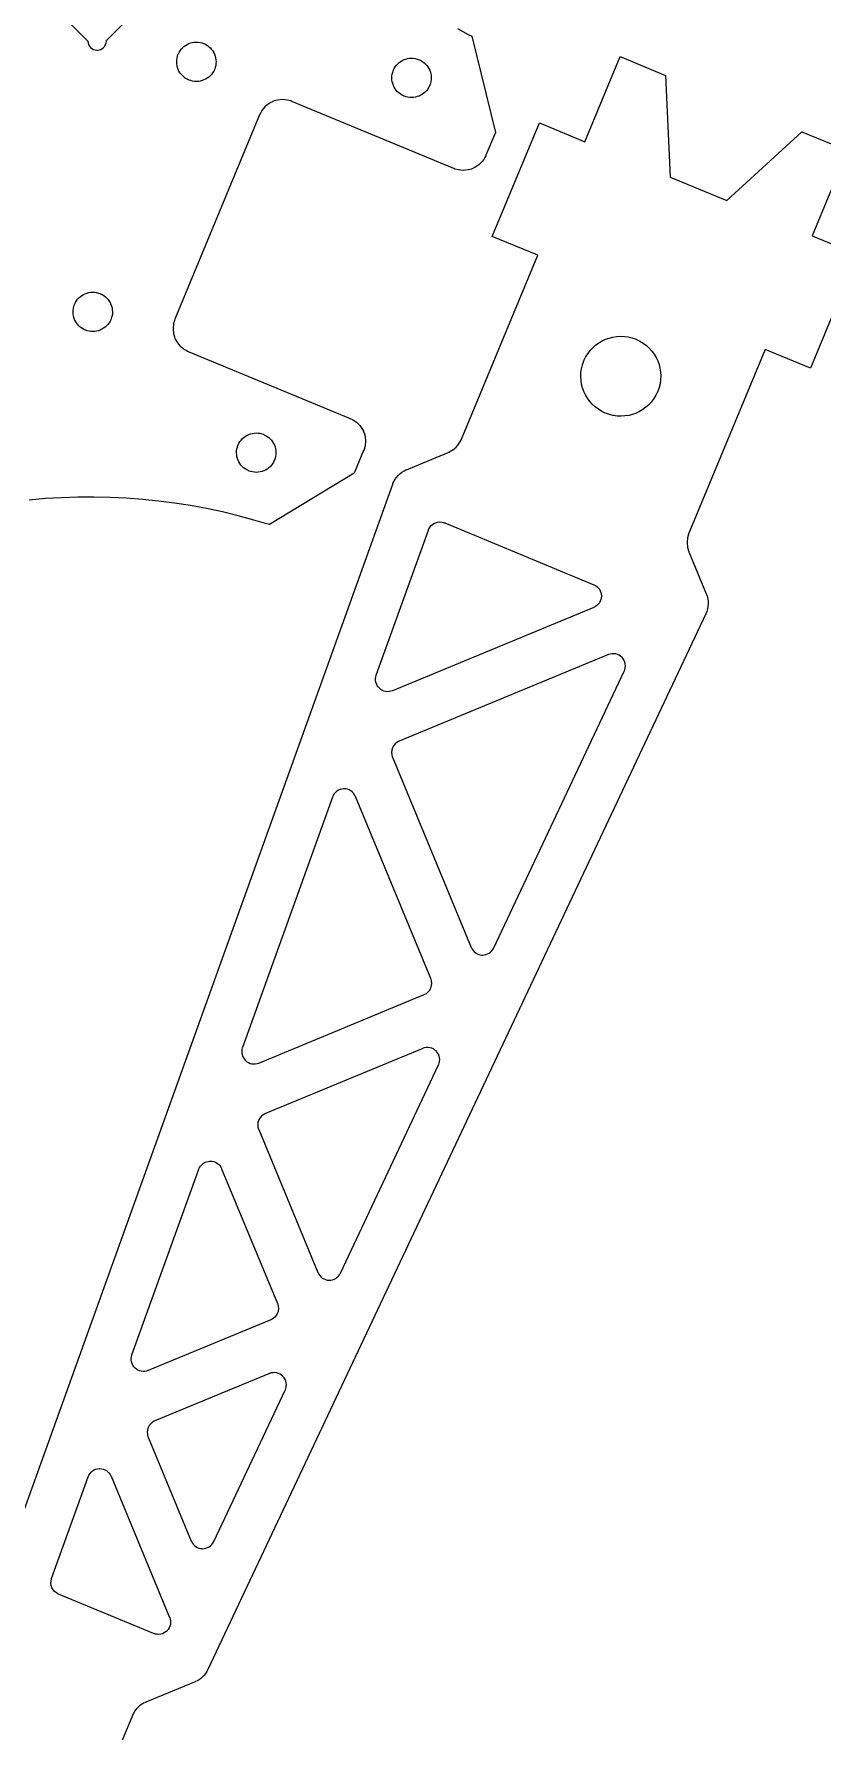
# Model space of a CAD drawing. Extents: x 0 to 997, y 0 to 569.
# Drawn here: x 455.1 to 519.2, y 200.6 to 338.7 of the extents above; entities that cross this region are included whole.
import ezdxf

# ---------------------------------------------------------------- set-up
doc = ezdxf.new("R2010")
doc.units = 0
doc.layers.get('0').update_dxf_attribs({"linetype": 'CONTINUOUS'})

msp = doc.modelspace()

# ---------------------------------------------------------------- linework, layer by layer
at = {"color": 0}
for points in [[(458.142, 339.408), (459.476, 338.086), (459.478, 338.049), (459.493, 337.935), (459.537, 337.794), (459.607, 337.668), (459.7, 337.557), (459.811, 337.467), (459.939, 337.397), (460.079, 337.356), (460.193, 337.34), (460.231, 337.34), (460.269, 337.34), (460.382, 337.357), (460.522, 337.401), (460.65, 337.471), (460.76, 337.563), (460.851, 337.675), (460.919, 337.803), (460.963, 337.943), (460.978, 338.057), (460.976, 338.094), (466.518, 343.694)], [(489.525, 339.1), (490.396, 338.625), (490.689, 338.472), (492.61, 330.644), (491.843, 328.794), (491.824, 328.749), (491.758, 328.615), (491.657, 328.447), (491.54, 328.29), (491.41, 328.146), (491.265, 328.014), (491.108, 327.897), (490.939, 327.796), (490.806, 327.731), (490.761, 327.711), (490.669, 327.674), (490.383, 327.597), (489.996, 327.56), (489.607, 327.597), (489.321, 327.674), (489.231, 327.711), (476.054, 333.169), (475.964, 333.207), (475.676, 333.283), (475.289, 333.322), (474.9, 333.283), (474.614, 333.207), (474.524, 333.169), (474.478, 333.15), (474.344, 333.085), (474.176, 332.983), (474.019, 332.867), (473.875, 332.736), (473.743, 332.592), (473.626, 332.435), (473.525, 332.265), (473.46, 332.132), (473.44, 332.088), (466.553, 315.457), (466.515, 315.367), (466.439, 315.081), (466.4, 314.692), (466.439, 314.303), (466.515, 314.017), (466.553, 313.926), (466.571, 313.881), (466.637, 313.747), (466.739, 313.579), (466.856, 313.422), (466.986, 313.278), (467.131, 313.146), (467.287, 313.029), (467.456, 312.929), (467.589, 312.862), (467.635, 312.844), (480.811, 307.386), (480.857, 307.368), (480.99, 307.301), (481.158, 307.2), (481.315, 307.083), (481.46, 306.953), (481.59, 306.808), (481.707, 306.651), (481.808, 306.483), (481.874, 306.35), (481.893, 306.304), (481.931, 306.214), (482.007, 305.926), (482.046, 305.539), (482.007, 305.15), (481.931, 304.864), (481.893, 304.774), (481.129, 302.928), (474.235, 298.75), (473.919, 298.85), (472.968, 299.129), (471.693, 299.474), (470.411, 299.783), (469.122, 300.057), (467.826, 300.297), (466.526, 300.501), (465.222, 300.671), (463.912, 300.804), (462.601, 300.903), (461.287, 300.967), (459.971, 300.994), (458.654, 300.986), (457.338, 300.943), (456.021, 300.865), (454.704, 300.75)], [(452.161, 212.707), (484.258, 302.05), (484.275, 302.1), (484.339, 302.244), (484.439, 302.426), (484.557, 302.597), (484.692, 302.754), (484.843, 302.896), (485.007, 303.022), (485.185, 303.132), (485.326, 303.201), (485.375, 303.222), (488.779, 304.632), (488.825, 304.651), (488.958, 304.717), (489.126, 304.818), (489.283, 304.935), (489.428, 305.065), (489.56, 305.21), (489.676, 305.367), (489.776, 305.536), (489.843, 305.669), (489.861, 305.714), (496.05, 320.656), (492.354, 322.186), (496.182, 331.425), (499.876, 329.894), (502.747, 336.824), (506.443, 335.292), (506.804, 327.025), (511.428, 325.11), (517.529, 330.7), (521.225, 329.169), (518.354, 322.24), (522.05, 320.71), (518.224, 311.471), (514.528, 313.001), (508.339, 298.061), (508.301, 297.971), (508.225, 297.683), (508.188, 297.296), (508.225, 296.907), (508.301, 296.621), (508.339, 296.531), (509.75, 293.125), (509.769, 293.076), (509.819, 292.928), (509.868, 292.725), (509.896, 292.519), (509.901, 292.313), (509.886, 292.106), (509.849, 291.901), (509.79, 291.701), (509.733, 291.554), (509.711, 291.507), (469.231, 205.636), (469.211, 205.594), (469.144, 205.472), (469.043, 205.318), (468.929, 205.174), (468.801, 205.042), (468.664, 204.921), (468.514, 204.814), (468.356, 204.719), (468.231, 204.658), (468.188, 204.642), (464.178, 202.981), (464.132, 202.961), (463.999, 202.896), (463.831, 202.794), (463.674, 202.678), (463.529, 202.547), (463.397, 202.403), (463.281, 202.246), (463.181, 202.076), (463.114, 201.943), (463.096, 201.897), (457.481, 188.343)]]:
    msp.add_lwpolyline(points, dxfattribs=at)
for points in [[(467.685, 334.915), (467.647, 334.931), (467.537, 334.985), (467.4, 335.068), (467.272, 335.164), (467.157, 335.269), (467.054, 335.385), (466.963, 335.51), (466.885, 335.642), (466.819, 335.781), (466.767, 335.925), (466.729, 336.074), (466.706, 336.226), (466.697, 336.382), (466.703, 336.537), (466.725, 336.694), (466.764, 336.851), (466.803, 336.968), (466.819, 337.006), (466.835, 337.043), (466.889, 337.153), (466.972, 337.29), (467.068, 337.417), (467.174, 337.532), (467.289, 337.636), (467.414, 337.728), (467.546, 337.806), (467.685, 337.871), (467.829, 337.924), (467.978, 337.961), (468.131, 337.985), (468.286, 337.993), (468.442, 337.987), (468.599, 337.964), (468.756, 337.926), (468.872, 337.888), (468.91, 337.871), (468.947, 337.856), (469.057, 337.801), (469.194, 337.718), (469.321, 337.622), (469.436, 337.517), (469.54, 337.401), (469.632, 337.276), (469.71, 337.144), (469.775, 337.006), (469.828, 336.861), (469.865, 336.711), (469.889, 336.56), (469.897, 336.404), (469.89, 336.247), (469.868, 336.092), (469.831, 335.935), (469.79, 335.818), (469.775, 335.781), (469.76, 335.743), (469.706, 335.633), (469.622, 335.496), (469.526, 335.368), (469.421, 335.253), (469.306, 335.15), (469.181, 335.058), (469.049, 334.981), (468.91, 334.915), (468.765, 334.862), (468.615, 334.825), (468.464, 334.801), (468.308, 334.793), (468.151, 334.799), (467.996, 334.821), (467.839, 334.86), (467.722, 334.899), (467.685, 334.915)], [(485.179, 333.611), (485.142, 333.626), (485.031, 333.681), (484.893, 333.764), (484.767, 333.86), (484.651, 333.965), (484.549, 334.081), (484.457, 334.206), (484.379, 334.338), (484.313, 334.476), (484.261, 334.621), (484.224, 334.771), (484.2, 334.924), (484.192, 335.078), (484.197, 335.235), (484.219, 335.392), (484.258, 335.547), (484.297, 335.664), (484.313, 335.701), (484.329, 335.739), (484.383, 335.85), (484.467, 335.987), (484.561, 336.114), (484.668, 336.229), (484.783, 336.332), (484.908, 336.424), (485.04, 336.501), (485.179, 336.568), (485.324, 336.619), (485.472, 336.657), (485.625, 336.681), (485.781, 336.689), (485.936, 336.683), (486.093, 336.661), (486.249, 336.622), (486.365, 336.583), (486.404, 336.567), (486.442, 336.551), (486.551, 336.497), (486.689, 336.414), (486.815, 336.319), (486.931, 336.213), (487.035, 336.097), (487.125, 335.972), (487.204, 335.84), (487.269, 335.701), (487.321, 335.557), (487.36, 335.408), (487.383, 335.256), (487.392, 335.1), (487.385, 334.944), (487.363, 334.787), (487.325, 334.631), (487.285, 334.515), (487.269, 334.476), (487.254, 334.439), (487.199, 334.329), (487.117, 334.192), (487.021, 334.065), (486.915, 333.95), (486.799, 333.846), (486.675, 333.756), (486.543, 333.676), (486.404, 333.611), (486.26, 333.56), (486.11, 333.521), (485.957, 333.497), (485.803, 333.489), (485.646, 333.496), (485.489, 333.518), (485.333, 333.556), (485.217, 333.596), (485.179, 333.611)], [(459.26, 314.576), (459.222, 314.592), (459.113, 314.646), (458.975, 314.729), (458.849, 314.825), (458.733, 314.931), (458.629, 315.046), (458.539, 315.171), (458.46, 315.303), (458.394, 315.442), (458.342, 315.586), (458.304, 315.735), (458.281, 315.888), (458.272, 316.043), (458.279, 316.199), (458.301, 316.356), (458.339, 316.513), (458.379, 316.629), (458.394, 316.667), (458.41, 316.704), (458.464, 316.814), (458.547, 316.951), (458.643, 317.078), (458.749, 317.193), (458.864, 317.297), (458.989, 317.389), (459.121, 317.467), (459.26, 317.532), (459.404, 317.585), (459.554, 317.622), (459.707, 317.646), (459.861, 317.654), (460.018, 317.647), (460.175, 317.625), (460.331, 317.588), (460.447, 317.547), (460.485, 317.532), (460.522, 317.517), (460.633, 317.463), (460.771, 317.379), (460.897, 317.283), (461.012, 317.178), (461.115, 317.063), (461.207, 316.938), (461.285, 316.806), (461.35, 316.667), (461.403, 316.522), (461.44, 316.372), (461.464, 316.221), (461.472, 316.065), (461.467, 315.908), (461.444, 315.753), (461.406, 315.596), (461.367, 315.479), (461.351, 315.442), (461.335, 315.404), (461.281, 315.294), (461.197, 315.157), (461.103, 315.029), (460.996, 314.914), (460.881, 314.811), (460.756, 314.719), (460.624, 314.642), (460.485, 314.576), (460.34, 314.524), (460.192, 314.486), (460.039, 314.463), (459.883, 314.454), (459.728, 314.46), (459.571, 314.482), (459.414, 314.521), (459.299, 314.56), (459.26, 314.576)], [(501.558, 307.821), (501.481, 307.853), (501.257, 307.963), (500.978, 308.132), (500.721, 308.325), (500.488, 308.54), (500.276, 308.775), (500.092, 309.029), (499.932, 309.297), (499.799, 309.579), (499.693, 309.872), (499.617, 310.175), (499.568, 310.485), (499.551, 310.8), (499.564, 311.118), (499.61, 311.436), (499.688, 311.753), (499.767, 311.99), (499.799, 312.067), (499.831, 312.143), (499.942, 312.367), (500.111, 312.647), (500.304, 312.904), (500.519, 313.138), (500.754, 313.347), (501.007, 313.533), (501.276, 313.693), (501.558, 313.825), (501.851, 313.931), (502.154, 314.008), (502.464, 314.056), (502.779, 314.074), (503.096, 314.061), (503.415, 314.015), (503.732, 313.938), (503.968, 313.857), (504.046, 313.825), (504.122, 313.794), (504.346, 313.683), (504.625, 313.514), (504.882, 313.321), (505.117, 313.106), (505.326, 312.871), (505.511, 312.618), (505.671, 312.349), (505.804, 312.067), (505.91, 311.774), (505.986, 311.471), (506.035, 311.161), (506.053, 310.846), (506.039, 310.528), (505.994, 310.21), (505.915, 309.893), (505.836, 309.656), (505.804, 309.579), (505.772, 309.503), (505.661, 309.279), (505.493, 309), (505.3, 308.742), (505.085, 308.508), (504.849, 308.299), (504.596, 308.112), (504.328, 307.953), (504.046, 307.821), (503.751, 307.715), (503.449, 307.638), (503.139, 307.59), (502.825, 307.572), (502.507, 307.586), (502.189, 307.631), (501.871, 307.708), (501.635, 307.789), (501.558, 307.821)], [(472.553, 303.128), (472.515, 303.143), (472.404, 303.197), (472.267, 303.281), (472.14, 303.376), (472.025, 303.482), (471.922, 303.597), (471.831, 303.722), (471.751, 303.854), (471.686, 303.993), (471.635, 304.138), (471.597, 304.287), (471.574, 304.439), (471.564, 304.594), (471.571, 304.751), (471.593, 304.908), (471.632, 305.064), (471.671, 305.181), (471.686, 305.218), (471.703, 305.256), (471.757, 305.367), (471.84, 305.504), (471.935, 305.631), (472.04, 305.746), (472.157, 305.849), (472.282, 305.94), (472.414, 306.018), (472.553, 306.083), (472.697, 306.136), (472.846, 306.174), (472.999, 306.197), (473.153, 306.206), (473.31, 306.2), (473.467, 306.178), (473.622, 306.139), (473.739, 306.1), (473.776, 306.083), (473.815, 306.068), (473.925, 306.014), (474.063, 305.931), (474.189, 305.835), (474.304, 305.729), (474.408, 305.614), (474.499, 305.489), (474.578, 305.357), (474.643, 305.218), (474.694, 305.074), (474.733, 304.925), (474.757, 304.772), (474.765, 304.617), (474.758, 304.461), (474.736, 304.304), (474.697, 304.147), (474.658, 304.031), (474.643, 303.993), (474.628, 303.956), (474.572, 303.846), (474.489, 303.708), (474.394, 303.582), (474.289, 303.467), (474.172, 303.362), (474.049, 303.271), (473.915, 303.193), (473.776, 303.128), (473.632, 303.075), (473.483, 303.037), (473.331, 303.014), (473.176, 303.006), (473.019, 303.013), (472.863, 303.035), (472.707, 303.072), (472.59, 303.112), (472.553, 303.128)], [(487.164, 298.307), (487.181, 298.354), (487.251, 298.49), (487.372, 298.65), (487.524, 298.783), (487.654, 298.862), (487.7, 298.883), (487.746, 298.904), (487.893, 298.946), (488.093, 298.969), (488.293, 298.951), (488.44, 298.912), (488.488, 298.893), (500.613, 293.869), (500.647, 293.856), (500.747, 293.803), (500.867, 293.717), (500.972, 293.617), (501.063, 293.501), (501.133, 293.375), (501.186, 293.239), (501.219, 293.096), (501.231, 292.983), (501.231, 292.946), (501.231, 292.908), (501.219, 292.797), (501.186, 292.653), (501.133, 292.517), (501.063, 292.39), (500.972, 292.276), (500.867, 292.175), (500.747, 292.09), (500.647, 292.036), (500.613, 292.022), (484.247, 285.243), (484.214, 285.229), (484.108, 285.197), (483.965, 285.172), (483.822, 285.168), (483.682, 285.185), (483.543, 285.221), (483.411, 285.276), (483.287, 285.35), (483.201, 285.418), (483.175, 285.443), (483.149, 285.469), (483.076, 285.553), (482.996, 285.672), (482.935, 285.801), (482.892, 285.938), (482.868, 286.078), (482.867, 286.221), (482.885, 286.364), (482.911, 286.471), (482.924, 286.506), (487.164, 298.307)], [(490.646, 264.368), (490.66, 264.335), (490.713, 264.236), (490.794, 264.118), (490.893, 264.014), (491.004, 263.926), (491.128, 263.854), (491.26, 263.8), (491.4, 263.765), (491.51, 263.751), (491.546, 263.751), (491.582, 263.75), (491.693, 263.758), (491.835, 263.786), (491.969, 263.833), (492.096, 263.9), (492.211, 263.983), (492.314, 264.082), (492.403, 264.196), (492.458, 264.292), (492.475, 264.324), (503.085, 286.833), (503.101, 286.868), (503.14, 286.976), (503.171, 287.124), (503.181, 287.272), (503.168, 287.419), (503.133, 287.564), (503.078, 287.701), (503.001, 287.831), (502.931, 287.922), (502.904, 287.95), (502.878, 287.978), (502.79, 288.053), (502.665, 288.135), (502.529, 288.197), (502.387, 288.237), (502.24, 288.258), (502.092, 288.256), (501.943, 288.231), (501.833, 288.199), (501.799, 288.183), (484.783, 281.136), (484.736, 281.117), (484.604, 281.04), (484.453, 280.914), (484.332, 280.764), (484.242, 280.594), (484.186, 280.411), (484.165, 280.219), (484.183, 280.024), (484.222, 279.875), (484.242, 279.829), (490.646, 264.368)], [(486.821, 260.535), (486.867, 260.554), (486.994, 260.628), (487.146, 260.753), (487.269, 260.903), (487.344, 261.032), (487.363, 261.076), (487.382, 261.122), (487.419, 261.265), (487.439, 261.46), (487.419, 261.653), (487.382, 261.797), (487.363, 261.842), (481.231, 276.646), (481.217, 276.681), (481.161, 276.782), (481.074, 276.904), (480.969, 277.011), (480.853, 277.101), (480.722, 277.172), (480.583, 277.225), (480.436, 277.256), (480.321, 277.264), (480.283, 277.263), (480.244, 277.263), (480.131, 277.247), (479.985, 277.21), (479.849, 277.151), (479.722, 277.075), (479.608, 276.979), (479.51, 276.868), (479.428, 276.742), (479.379, 276.638), (479.365, 276.601), (472.046, 256.225), (472.033, 256.19), (472.006, 256.083), (471.988, 255.94), (471.99, 255.797), (472.014, 255.657), (472.056, 255.521), (472.118, 255.392), (472.199, 255.272), (472.271, 255.189), (472.297, 255.164), (472.324, 255.138), (472.41, 255.071), (472.533, 254.996), (472.665, 254.94), (472.803, 254.904), (472.944, 254.888), (473.088, 254.892), (473.231, 254.917), (473.336, 254.949), (473.369, 254.964), (486.821, 260.535)], [(487.988, 254.806), (488.003, 254.839), (488.042, 254.949), (488.074, 255.096), (488.082, 255.243), (488.069, 255.392), (488.035, 255.535), (487.979, 255.674), (487.903, 255.803), (487.832, 255.894), (487.807, 255.921), (487.781, 255.949), (487.693, 256.024), (487.567, 256.107), (487.432, 256.168), (487.289, 256.21), (487.143, 256.229), (486.993, 256.228), (486.846, 256.203), (486.735, 256.169), (486.7, 256.156), (473.906, 250.856), (473.86, 250.838), (473.731, 250.763), (473.581, 250.639), (473.457, 250.487), (473.382, 250.36), (473.364, 250.314), (473.344, 250.269), (473.307, 250.126), (473.287, 249.932), (473.307, 249.737), (473.344, 249.594), (473.364, 249.549), (478.179, 237.922), (478.193, 237.889), (478.246, 237.792), (478.328, 237.674), (478.426, 237.569), (478.537, 237.481), (478.661, 237.408), (478.793, 237.354), (478.933, 237.319), (479.043, 237.307), (479.079, 237.306), (479.117, 237.304), (479.226, 237.313), (479.368, 237.34), (479.503, 237.389), (479.629, 237.454), (479.744, 237.537), (479.847, 237.638), (479.936, 237.751), (479.992, 237.846), (480.008, 237.879), (487.988, 254.806)], [(468.488, 246.321), (468.5, 246.357), (468.55, 246.461), (468.632, 246.588), (468.731, 246.699), (468.843, 246.794), (468.969, 246.872), (469.107, 246.931), (469.253, 246.968), (469.367, 246.982), (469.404, 246.983), (469.443, 246.983), (469.557, 246.975), (469.706, 246.944), (469.844, 246.893), (469.974, 246.821), (470.092, 246.732), (470.196, 246.625), (470.283, 246.503), (470.338, 246.401), (470.353, 246.365), (474.896, 235.396), (474.915, 235.351), (474.953, 235.208), (474.972, 235.014), (474.953, 234.819), (474.915, 234.676), (474.896, 234.631), (474.878, 234.586), (474.803, 234.457), (474.679, 234.307), (474.529, 234.183), (474.4, 234.108), (474.356, 234.09), (464.387, 229.961), (464.354, 229.947), (464.249, 229.915), (464.106, 229.89), (463.963, 229.886), (463.821, 229.901), (463.683, 229.938), (463.551, 229.993), (463.428, 230.068), (463.342, 230.136), (463.315, 230.161), (463.289, 230.186), (463.217, 230.269), (463.136, 230.39), (463.074, 230.519), (463.032, 230.656), (463.008, 230.796), (463.006, 230.939), (463.024, 231.082), (463.051, 231.189), (463.064, 231.224), (468.488, 246.321)], [(475.521, 228.36), (475.537, 228.394), (475.575, 228.503), (475.607, 228.65), (475.617, 228.799), (475.603, 228.946), (475.569, 229.09), (475.512, 229.228), (475.436, 229.358), (475.367, 229.449), (475.34, 229.476), (475.314, 229.504), (475.226, 229.579), (475.1, 229.661), (474.965, 229.724), (474.822, 229.764), (474.676, 229.785), (474.528, 229.782), (474.379, 229.757), (474.268, 229.725), (474.233, 229.71), (464.924, 225.853), (464.876, 225.835), (464.744, 225.757), (464.593, 225.632), (464.472, 225.482), (464.382, 225.313), (464.325, 225.129), (464.306, 224.936), (464.324, 224.74), (464.363, 224.593), (464.382, 224.547), (467.886, 216.086), (467.9, 216.053), (467.951, 215.956), (468.035, 215.837), (468.133, 215.733), (468.244, 215.644), (468.367, 215.572), (468.5, 215.518), (468.64, 215.483), (468.75, 215.471), (468.786, 215.469), (468.822, 215.469), (468.932, 215.476), (469.075, 215.506), (469.21, 215.553), (469.335, 215.618), (469.451, 215.701), (469.554, 215.801), (469.643, 215.915), (469.699, 216.01), (469.714, 216.043), (475.521, 228.36)], [(459.506, 221.319), (459.518, 221.356), (459.568, 221.458), (459.65, 221.585), (459.749, 221.697), (459.861, 221.792), (459.988, 221.869), (460.125, 221.928), (460.271, 221.965), (460.385, 221.981), (460.422, 221.981), (460.461, 221.982), (460.575, 221.972), (460.724, 221.942), (460.863, 221.89), (460.992, 221.819), (461.11, 221.729), (461.214, 221.622), (461.301, 221.5), (461.356, 221.399), (461.371, 221.364), (466.126, 209.881), (466.142, 209.846), (466.174, 209.739), (466.199, 209.593), (466.201, 209.447), (466.183, 209.303), (466.146, 209.163), (466.086, 209.029), (466.008, 208.904), (465.936, 208.818), (465.91, 208.792), (465.883, 208.765), (465.797, 208.693), (465.672, 208.615), (465.539, 208.556), (465.399, 208.518), (465.254, 208.5), (465.108, 208.503), (464.963, 208.528), (464.856, 208.56), (464.821, 208.575), (457.089, 211.776), (457.044, 211.796), (456.917, 211.869), (456.768, 211.989), (456.649, 212.133), (456.557, 212.296), (456.499, 212.472), (456.472, 212.658), (456.483, 212.849), (456.514, 212.993), (456.531, 213.039), (459.506, 221.319)]]:
    msp.add_lwpolyline(points, close=True, dxfattribs=at)

doc.saveas('drawing.dxf')
